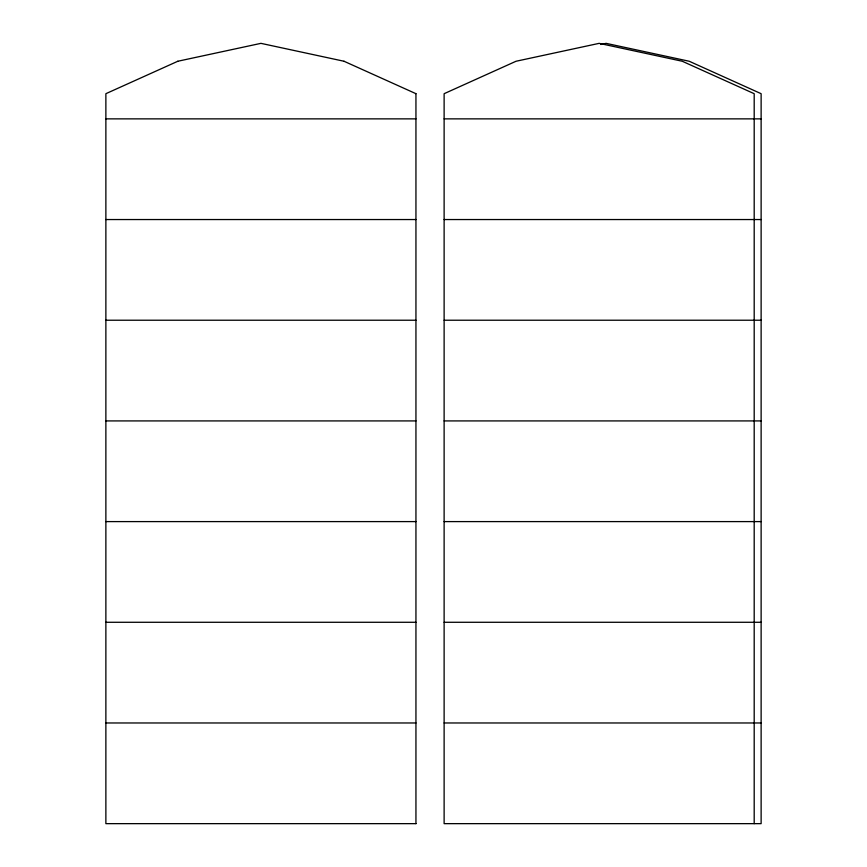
<?xml version="1.0" encoding="UTF-8"?>
<svg xmlns="http://www.w3.org/2000/svg" width="867" height="867" viewBox="0 0 867 867"><rect width="100%" height="100%" fill="white"/><g stroke="black" fill="none" stroke-linecap="round" stroke-linejoin="round"><path stroke-width="1.3" d="M177.822 61.254L105.872 93.69L105.872 823.65L415.965 823.65M177.789 61.254L260.934 43.35L344.047 61.254M600.82 44.488L606.098 43.35L689.211 61.254L761.128 93.69L761.128 823.65L444.121 823.65L444.121 93.69L516.038 61.254L599.151 43.35L682.275 61.254L754.192 93.69L754.192 823.65M105.893 118.866L415.965 118.866M444.121 118.866L754.192 118.866M754.453 118.866L761.128 118.866M105.893 219.546L415.965 219.546M444.121 219.546L754.192 219.546M754.453 219.546L761.128 219.546M105.893 320.226L415.965 320.226M444.121 320.226L754.192 320.226M754.453 320.226L761.128 320.226M105.893 420.918L415.965 420.918M444.121 420.918L754.192 420.918M754.453 420.918L761.128 420.918M105.893 521.598L415.965 521.598M444.121 521.598L754.192 521.598M754.453 521.598L761.128 521.598M105.893 622.278L415.965 622.278M444.121 622.278L754.192 622.278M754.453 622.278L761.128 622.278M105.893 722.97L415.965 722.97M444.121 722.97L754.192 722.97M754.453 722.97L761.128 722.97M344.015 61.254L415.965 93.69M415.943 93.69L415.943 823.65"/></g></svg>
